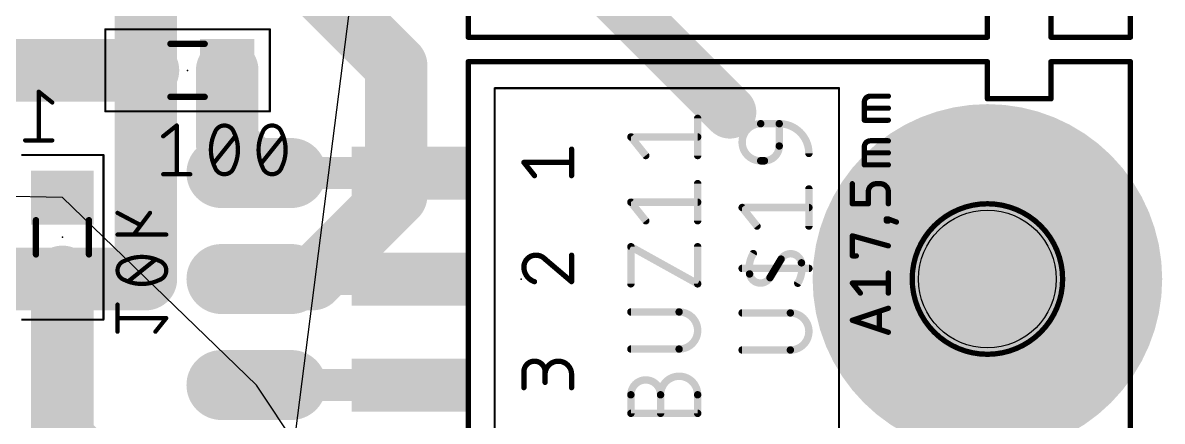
# Model space of a CAD drawing. Extents: x -93 to 210, y -228 to 208.
# Drawn here: x 55.05 to 82.37, y -134.41 to -124.86 of the extents above; entities that cross this region are included whole.
import ezdxf

# ---------------------------------------------------------------- set-up
doc = ezdxf.new("R2010")
doc.units = 0
for name, color, linetype in [('1', 12, 'CONTINUOUS'), ('16', 132, 'CONTINUOUS'), ('17', 110, 'CONTINUOUS'), ('19', 53, 'CONTINUOUS'), ('20', 31, 'CONTINUOUS'), ('21', 253, 'CONTINUOUS'), ('23', 53, 'CONTINUOUS'), ('24', 53, 'CONTINUOUS'), ('25', 253, 'CONTINUOUS'), ('27', 253, 'CONTINUOUS'), ('28', 253, 'CONTINUOUS'), ('39', 12, 'CONTINUOUS'), ('40', 132, 'CONTINUOUS'), ('42', 132, 'CONTINUOUS'), ('43', 110, 'CONTINUOUS'), ('51', 253, 'CONTINUOUS'), ('52', 253, 'CONTINUOUS')]:
    doc.layers.add(name, color=color, linetype=linetype)

# ---------------------------------------------------------------- blocks, each defined once
blk = doc.blocks.new('RECT')
blk.add_solid([(-0.5, -0.5), (0.5, -0.5), (-0.5, 0.5), (0.5, 0.5)])
blk = doc.blocks.new('LONGP100')
at = {"const_width": 1}
blk.add_lwpolyline([(-0.5, 0), (0.5, 0)], dxfattribs=at)
at = {"const_width": 0.5}
for points in [[(-0.5, 0.25, 1), (-0.5, -0.25)], [(0.5, -0.25, 1), (0.5, 0.25)]]:
    blk.add_lwpolyline(points, format="xyb", dxfattribs=at)

msp = doc.modelspace()

# ---------------------------------------------------------------- linework, layer by layer
at = {"layer": '1'}
for points, const_width in [([(72, -127), (65, -120)], 1.27), ([(60.65, -122.54), (64, -125.89)], 1.5), ([(58.05, -126), (50.08, -126)], 1.5), ([(59.95, -127.76), (59.95, -126)], 1.5), ([(64, -125.89), (64, -129)], 1.5), ([(60.65, -128.46), (59.95, -127.76)], 1.5), ([(64, -129), (62, -131)], 1.5), ([(62, -131), (60.65, -131)], 1.5)]:
    msp.add_lwpolyline(points, dxfattribs=dict(at, const_width=const_width))
for points, const_width in [([(58.05, -126.375, 1), (58.05, -125.625)], 0.75), ([(60.325, -126, 1), (59.575, -126)], 0.75), ([(64.375, -125.89, 1), (63.625, -125.89)], 0.75), ([(63.7348, -126.1552, 1), (64.2652, -125.6248)], 0.75), ([(71.7755, -127.2245, 1), (72.2245, -126.7755)], 0.635), ([(60.2152, -127.4948, 1), (59.6848, -128.0252)], 0.75), ([(59.575, -127.76, 1), (60.325, -127.76)], 0.75), ([(60.3848, -128.7252, 1), (60.9152, -128.1948)], 0.75), ([(64.2652, -129.2652, 1), (63.7348, -128.7348)], 0.75), ([(63.625, -129, 1), (64.375, -129)], 0.75), ([(60.65, -130.625, 1), (60.65, -131.375)], 0.75), ([(62, -131.375, 1), (62, -130.625)], 0.75), ([(61.7348, -130.7348, 1), (62.2652, -131.2652)], 0.75)]:
    msp.add_lwpolyline(points, format="xyb", dxfattribs=dict(at, const_width=const_width))
at = {"layer": '16', "const_width": 1.5}
for points in [[(58, -121.92), (58, -131)], [(54, -131), (55.95, -131)], [(55.95, -131), (56, -130.95)], [(56, -130.95), (56, -134.81)], [(56.05, -131), (56, -130.95)], [(58, -131), (56.05, -131)], [(56, -134.81), (60.65, -139.46)]]:
    msp.add_lwpolyline(points, dxfattribs=at)
at = {"layer": '16', "const_width": 0.75}
for points in [[(56.375, -130.95, 1), (55.625, -130.95)], [(56.2652, -130.6848, 1), (55.7348, -131.2152)], [(56.05, -130.625, 1), (56.05, -131.375)], [(56.2652, -131.2152, 1), (55.7348, -130.6848)], [(55.95, -131.375, 1), (55.95, -130.625)], [(58, -131.375, 1), (58, -130.625)], [(55.6848, -130.7348, 1), (56.2152, -131.2652)], [(55.7848, -131.2652, 1), (56.3152, -130.7348)], [(57.625, -131, 1), (58.375, -131)], [(56.2652, -134.5448, 1), (55.7348, -135.0752)]]:
    msp.add_lwpolyline(points, format="xyb", dxfattribs=at)
at = {"layer": '19'}
for p, q in [((74.9, -30.25), (60.65, -142)), ((56, -129.05), (53.95, -129)), ((60.65, -133.54), (56, -129.05)), ((62.95, -137), (60.65, -133.54))]:
    msp.add_line(p, q, dxfattribs=at)
at = {"layer": '20'}
msp.add_circle((78.176, -131), 1.651, dxfattribs=at)
at = {"layer": '21'}
for points, const_width in [([(65.73, -114.793), (65.73, -125.207)], 0.127), ([(81.605, -125.207), (81.605, -114.793)], 0.127), ([(78.176, -125.207), (78.176, -124.318)], 0.127), ([(79.7, -124.318), (79.7, -125.207)], 0.127), ([(65.73, -125.207), (78.176, -125.207)], 0.127), ([(79.7, -125.207), (81.605, -125.207)], 0.127), ([(65.73, -125.793), (65.73, -136.207)], 0.127), ([(65.73, -125.793), (78.176, -125.793)], 0.127), ([(78.176, -125.793), (78.176, -126.682)], 0.127), ([(79.7, -126.682), (79.7, -125.793)], 0.127), ([(79.7, -125.793), (81.605, -125.793)], 0.127), ([(81.605, -136.207), (81.605, -125.793)], 0.127), ([(66.365, -126.428), (66.365, -135.572)], 0.0508), ([(66.365, -126.428), (74.62, -126.428)], 0.0508), ([(74.62, -135.572), (74.62, -126.428)], 0.0508), ([(75.2254, -127.1942), (75.2254, -126.7624)], 0.127), ([(75.3693, -126.6185), (75.8011, -126.6185)], 0.127), ([(78.176, -126.682), (79.7, -126.682)], 0.127), ([(75.8011, -126.9064), (75.2254, -126.9064)], 0.127), ([(75.8011, -127.1942), (75.2254, -127.1942)], 0.127), ([(75.2254, -128.2641), (75.2254, -127.8323)], 0.127), ([(75.3693, -127.6883), (75.8011, -127.6883)], 0.127), ([(75.8011, -127.9762), (75.2254, -127.9762)], 0.127), ([(75.8011, -128.2641), (75.2254, -128.2641)], 0.127), ([(74.9375, -129.1968), (74.9375, -128.717)], 0.127), ([(75.6092, -128.717), (75.5132, -128.717)], 0.127), ([(75.3213, -128.9089), (75.3213, -129.1968)], 0.127), ([(75.8011, -129.1968), (75.8011, -128.9089)], 0.127), ([(75.3213, -129.1968), (74.9375, -129.1968)], 0.127), ([(75.7531, -129.6093), (75.7531, -129.5614)], 0.127), ([(75.7531, -129.5614), (75.8011, -129.5614)], 0.127), ([(75.8011, -129.6093), (75.7531, -129.6093)], 0.127), ([(75.8011, -129.5614), (75.8011, -129.6093)], 0.127), ([(75.8011, -129.5614), (75.993, -129.6333)], 0.127), ([(74.9375, -130.4449), (74.9375, -129.9652)], 0.127), ([(74.9375, -129.9652), (75.8011, -130.205)], 0.127), ([(75.0335, -130.4449), (74.9375, -130.4449)], 0.127), ([(75.8011, -131.3365), (75.8011, -130.8567)], 0.127), ([(75.1294, -131.3365), (74.9375, -131.0966)], 0.127), ([(74.9375, -131.0966), (75.8011, -131.0966)], 0.127), ([(74.9375, -131.9881), (75.8011, -131.7003)], 0.127), ([(75.8011, -132.276), (74.9375, -131.9881)], 0.127), ([(75.5852, -131.7722), (75.5852, -132.204)], 0.127)]:
    msp.add_lwpolyline(points, dxfattribs=dict(at, const_width=const_width))
for points, const_width in [([(65.73, -125.1753, 1), (65.73, -125.2388)], 0.0635), ([(65.6983, -125.207, 1), (65.7618, -125.207)], 0.0635), ([(78.1442, -125.207, 1), (78.2078, -125.207)], 0.0635), ([(78.176, -125.2388, 1), (78.176, -125.1753)], 0.0635), ([(79.7, -125.1753, 1), (79.7, -125.2388)], 0.0635), ([(79.6683, -125.207, 1), (79.7318, -125.207)], 0.0635), ([(81.5733, -125.207, 1), (81.6368, -125.207)], 0.0635), ([(81.605, -125.2388, 1), (81.605, -125.1753)], 0.0635), ([(65.73, -125.7613, 1), (65.73, -125.8248)], 0.0635), ([(65.7618, -125.793, 1), (65.6983, -125.793)], 0.0635), ([(78.2078, -125.793, 1), (78.1442, -125.793)], 0.0635), ([(78.176, -125.8248, 1), (78.176, -125.7613)], 0.0635), ([(79.7318, -125.793, 1), (79.6683, -125.793)], 0.0635), ([(79.7, -125.7613, 1), (79.7, -125.8248)], 0.0635), ([(81.6368, -125.793, 1), (81.5733, -125.793)], 0.0635), ([(81.605, -125.8248, 1), (81.605, -125.7613)], 0.0635), ([(66.3777, -126.428, 1), (66.3523, -126.428)], 0.0254), ([(66.365, -126.4153, 1), (66.365, -126.4407)], 0.0254), ([(74.6327, -126.428, 1), (74.6073, -126.428)], 0.0254), ([(74.62, -126.4407, 1), (74.62, -126.4153)], 0.0254), ([(75.3693, -126.6185, 0.4142), (75.2254, -126.7624)], 0.127), ([(75.2571, -126.7624, 1), (75.1936, -126.7624)], 0.0635), ([(75.1936, -126.7624, 1), (75.2571, -126.7624)], 0.0635), ([(75.3693, -126.5868, 1), (75.3693, -126.6503)], 0.0635), ([(75.3693, -126.6503, 1), (75.3693, -126.5868)], 0.0635), ([(75.8011, -126.6503, 1), (75.8011, -126.5868)], 0.0635), ([(78.176, -126.6502, 1), (78.176, -126.7138)], 0.0635), ([(78.1442, -126.682, 1), (78.2078, -126.682)], 0.0635), ([(79.6683, -126.682, 1), (79.7318, -126.682)], 0.0635), ([(79.7, -126.7138, 1), (79.7, -126.6502)], 0.0635), ([(75.2254, -126.8746, 1), (75.2254, -126.9381)], 0.0635), ([(75.8011, -126.9381, 1), (75.8011, -126.8746)], 0.0635), ([(75.2254, -127.1625, 1), (75.2254, -127.226)], 0.0635), ([(75.1936, -127.1942, 1), (75.2571, -127.1942)], 0.0635), ([(75.8011, -127.226, 1), (75.8011, -127.1625)], 0.0635), ([(75.3693, -127.6883, 0.4142), (75.2254, -127.8323)], 0.127), ([(75.2571, -127.8323, 1), (75.1936, -127.8323)], 0.0635), ([(75.1936, -127.8323, 1), (75.2571, -127.8323)], 0.0635), ([(75.3693, -127.6566, 1), (75.3693, -127.7201)], 0.0635), ([(75.3693, -127.7201, 1), (75.3693, -127.6566)], 0.0635), ([(75.8011, -127.7201, 1), (75.8011, -127.6566)], 0.0635), ([(75.2254, -127.9445, 1), (75.2254, -128.008)], 0.0635), ([(75.8011, -128.008, 1), (75.8011, -127.9445)], 0.0635), ([(75.2254, -128.2323, 1), (75.2254, -128.2958)], 0.0635), ([(75.1936, -128.2641, 1), (75.2571, -128.2641)], 0.0635), ([(75.8011, -128.2958, 1), (75.8011, -128.2323)], 0.0635), ([(74.9693, -128.717, 1), (74.9057, -128.717)], 0.0635), ([(75.5132, -128.717, 0.4142), (75.3213, -128.9089)], 0.127), ([(75.5132, -128.6853, 1), (75.5132, -128.7488)], 0.0635), ([(75.5132, -128.7488, 1), (75.5132, -128.6853)], 0.0635), ([(75.8011, -128.9089, 0.4142), (75.6092, -128.717)], 0.127), ([(75.6092, -128.6853, 1), (75.6092, -128.7488)], 0.0635), ([(75.6092, -128.7488, 1), (75.6092, -128.6853)], 0.0635), ([(75.3531, -128.9089, 1), (75.2896, -128.9089)], 0.0635), ([(75.2896, -128.9089, 1), (75.3531, -128.9089)], 0.0635), ([(75.8329, -128.9089, 1), (75.7694, -128.9089)], 0.0635), ([(75.7694, -128.9089, 1), (75.8329, -128.9089)], 0.0635), ([(74.9057, -129.1968, 1), (74.9693, -129.1968)], 0.0635), ([(74.9375, -129.165, 1), (74.9375, -129.2285)], 0.0635), ([(75.2896, -129.1968, 1), (75.3531, -129.1968)], 0.0635), ([(75.3213, -129.2285, 1), (75.3213, -129.165)], 0.0635), ([(75.7694, -129.1968, 1), (75.8329, -129.1968)], 0.0635), ([(78.176, -132.8034, 1), (78.176, -129.1966, 1), (78.176, -132.8034)], 0.127), ([(75.7531, -129.5296, 1), (75.7531, -129.5931)], 0.0635), ([(75.7531, -129.5776, 1), (75.7531, -129.6411)], 0.0635), ([(75.7849, -129.5614, 1), (75.7214, -129.5614)], 0.0635), ([(75.7214, -129.6093, 1), (75.7849, -129.6093)], 0.0635), ([(75.8122, -129.5316, 1), (75.79, -129.5911)], 0.0635), ([(75.8329, -129.5614, 1), (75.7694, -129.5614)], 0.0635), ([(75.7694, -129.6093, 1), (75.8329, -129.6093)], 0.0635), ([(75.8011, -129.5931, 1), (75.8011, -129.5296)], 0.0635), ([(75.8011, -129.6411, 1), (75.8011, -129.5776)], 0.0635), ([(75.9819, -129.6631, 1), (76.0042, -129.6036)], 0.0635), ([(74.9693, -129.9652, 1), (74.9057, -129.9652)], 0.0635), ([(74.946, -129.9346, 1), (74.929, -129.9958)], 0.0635), ([(75.7926, -130.2356, 1), (75.8096, -130.1745)], 0.0635), ([(74.9057, -130.4449, 1), (74.9693, -130.4449)], 0.0635), ([(74.9375, -130.4132, 1), (74.9375, -130.4767)], 0.0635), ([(75.0335, -130.4767, 1), (75.0335, -130.4132)], 0.0635), ([(75.8329, -130.8567, 1), (75.7694, -130.8567)], 0.0635), ([(74.9623, -131.0768, 1), (74.9127, -131.1164)], 0.0635), ([(74.9375, -131.0648, 1), (74.9375, -131.1283)], 0.0635), ([(75.8011, -131.1283, 1), (75.8011, -131.0648)], 0.0635), ([(75.1046, -131.3563, 1), (75.1542, -131.3166)], 0.0635), ([(75.7694, -131.3365, 1), (75.8329, -131.3365)], 0.0635), ([(75.8111, -131.7304, 1), (75.7911, -131.6701)], 0.0635), ([(74.9475, -131.958, 1), (74.9275, -132.0182)], 0.0635), ([(74.9275, -131.958, 1), (74.9475, -132.0182)], 0.0635), ([(75.617, -131.7722, 1), (75.5534, -131.7722)], 0.0635), ([(75.5534, -132.204, 1), (75.617, -132.204)], 0.0635), ([(75.7911, -132.3061, 1), (75.8111, -132.2459)], 0.0635)]:
    msp.add_lwpolyline(points, format="xyb", dxfattribs=dict(at, const_width=const_width))
at = {"layer": '23'}
for p in [(59, -126), (67, -131)]:
    msp.add_point(p, dxfattribs=at)
at = {"layer": '24'}
msp.add_point((56, -130), dxfattribs=at)
at = {"layer": '25'}
for points, const_width in [([(72.7404, -127.2789, 1), (72.7404, -128.1679)], 0.1778), ([(72.7404, -127.2345, 1), (72.7404, -127.3234)], 0.0889), ([(72.7404, -127.3234, 1), (72.7404, -127.2345)], 0.0889), ([(73.8961, -127.9901, 0.4142), (73.1849, -127.2789)], 0.1778), ([(73.1849, -127.2345, 1), (73.1849, -127.3234)], 0.0889), ([(73.2293, -127.2789, 1), (73.1405, -127.2789)], 0.0889), ([(73.1849, -127.3234, 1), (73.1849, -127.2345)], 0.0889), ([(72.8293, -128.1679, 0.4142), (73.1849, -127.8123)], 0.1778), ([(73.2293, -127.8123, 1), (73.1405, -127.8123)], 0.0889), ([(73.1405, -127.8123, 1), (73.2293, -127.8123)], 0.0889), ([(72.7404, -128.1234, 1), (72.7404, -128.2124)], 0.0889), ([(72.7404, -128.2124, 1), (72.7404, -128.1234)], 0.0889), ([(72.8293, -128.1234, 1), (72.8293, -128.2124)], 0.0889), ([(72.8293, -128.2124, 1), (72.8293, -128.1234)], 0.0889), ([(73.8517, -127.9901, 1), (73.9406, -127.9901)], 0.0889), ([(73.9406, -128.842, 1), (73.8517, -128.842)], 0.0889), ([(72.2959, -129.2421, 1), (72.2959, -129.331)], 0.0889), ([(72.3306, -129.2588, 1), (72.2612, -129.3143)], 0.0889), ([(73.8961, -129.331, 1), (73.8961, -129.2421)], 0.0889), ([(72.6168, -129.7588, 1), (72.6862, -129.7033)], 0.0889), ([(73.8517, -129.731, 1), (73.9406, -129.731)], 0.0889), ([(72.5626, -130.3898, 0.1823), (72.4737, -130.8788)], 0.1778), ([(72.6007, -130.4127, 1), (72.5245, -130.367)], 0.0889), ([(73.7183, -130.6121, 0.6917), (73.2293, -130.5232)], 0.1778), ([(73.1912, -130.5003, 1), (73.2675, -130.5461)], 0.0889), ([(73.2675, -130.5461, 1), (73.1912, -130.5003)], 0.0889), ([(73.6294, -131.101, 0.1823), (73.7183, -130.6121)], 0.1778), ([(73.762, -130.6041, 1), (73.6746, -130.6201)], 0.0889), ([(73.6746, -130.6201, 1), (73.762, -130.6041)], 0.0889), ([(72.2959, -130.701, 1), (72.2959, -130.7899)], 0.0889), ([(72.4737, -130.8788, 0.6917), (72.9626, -130.9677)], 0.1778), ([(72.5174, -130.8708, 1), (72.43, -130.8868)], 0.0889), ([(72.43, -130.8868, 1), (72.5174, -130.8708)], 0.0889), ([(73.0579, -130.7226, 1), (73.1341, -130.7683)], 0.0889), ([(73.1341, -130.7683, 1), (73.0579, -130.7226)], 0.0889), ([(73.8961, -130.7899, 1), (73.8961, -130.701)], 0.0889), ([(72.9245, -130.9448, 1), (73.0008, -130.9906)], 0.0889), ([(73.0008, -130.9906, 1), (72.9245, -130.9448)], 0.0889), ([(73.5913, -131.0782, 1), (73.6675, -131.1239)], 0.0889), ([(72.2959, -131.7675, 1), (72.2959, -131.8564)], 0.0889), ([(73.4516, -132.701, 1), (73.4516, -131.812)], 0.1778), ([(73.4516, -131.7675, 1), (73.4516, -131.8564)], 0.0889), ([(73.4516, -131.8564, 1), (73.4516, -131.7675)], 0.0889), ([(72.2959, -132.6565, 1), (72.2959, -132.7454)], 0.0889), ([(73.4516, -132.6565, 1), (73.4516, -132.7454)], 0.0889), ([(73.4516, -132.7454, 1), (73.4516, -132.6565)], 0.0889)]:
    msp.add_lwpolyline(points, format="xyb", dxfattribs=dict(at, const_width=const_width))
at = {"layer": '25', "const_width": 0.1778}
for points in [[(72.7404, -127.2789), (73.1849, -127.2789)], [(73.1849, -127.2789), (73.1849, -127.8123)], [(72.8293, -128.1679), (72.7404, -128.1679)], [(73.8961, -129.731), (73.8961, -128.842)], [(72.6515, -129.731), (72.2959, -129.2865)], [(72.2959, -129.2865), (73.8961, -129.2865)], [(73.096, -130.7454), (73.2293, -130.5232)], [(73.8961, -130.7454), (72.2959, -130.7454)], [(73.096, -130.7454), (72.9626, -130.9677)], [(73.4516, -131.812), (72.2959, -131.812)], [(72.2959, -132.701), (73.4516, -132.701)]]:
    msp.add_lwpolyline(points, dxfattribs=at)
at = {"layer": '27'}
for points, const_width in [([(58.4158, -127.5804), (58.7404, -127.3208)], 0.1016), ([(58.7404, -127.3208), (58.7404, -128.4892)], 0.1016), ([(71.2291, -128.0409), (71.2291, -127.1519)], 0.1778), ([(59.6237, -128.2296), (60.143, -127.5804)], 0.1016), ([(60.7667, -128.2296), (61.286, -127.5804)], 0.1016), ([(69.9845, -128.0409), (69.6289, -127.5964)], 0.1778), ([(69.6289, -127.5964), (71.2291, -127.5964)], 0.1778), ([(58.4158, -128.4892), (59.0649, -128.4892)], 0.1016), ([(71.2291, -129.604), (71.2291, -128.715)], 0.1778), ([(69.9845, -129.604), (69.6289, -129.1595)], 0.1778), ([(69.6289, -129.1595), (71.2291, -129.1595)], 0.1778), ([(69.6289, -131.115), (69.6289, -130.226)], 0.1778), ([(69.6289, -130.226), (71.2291, -131.115)], 0.1778), ([(71.2291, -131.115), (71.2291, -130.226)], 0.1778), ([(70.7846, -131.7892), (69.6289, -131.7892)], 0.1778), ([(69.6289, -132.6782), (70.7846, -132.6782)], 0.1778), ([(69.6289, -134.2181), (69.6289, -133.7736)], 0.1778), ([(70.3401, -134.2181), (70.3401, -133.7736)], 0.1778), ([(71.2291, -133.7736), (71.2291, -134.2181)], 0.1778), ([(71.2291, -134.2181), (69.6289, -134.2181)], 0.1778)]:
    msp.add_lwpolyline(points, dxfattribs=dict(at, const_width=const_width))
for points, const_width in [([(58.7658, -127.3208, 1), (58.715, -127.3208)], 0.0508), ([(58.7562, -127.3406, 1), (58.7245, -127.301)], 0.0508), ([(59.8834, -127.3208, 0.3205), (59.6562, -127.4831)], 0.1016), ([(59.8833, -127.2954, 1), (59.8834, -127.3462)], 0.0508), ([(60.1105, -127.4831, 0.3205), (59.8834, -127.3208)], 0.1016), ([(59.8833, -127.3462, 1), (59.8834, -127.2954)], 0.0508), ([(61.0263, -127.3208, 0.3205), (60.7992, -127.4831)], 0.1016), ([(61.2535, -127.4831, 0.3205), (61.0263, -127.3208)], 0.1016), ([(61.0263, -127.2954, 1), (61.0263, -127.3462)], 0.0508), ([(61.0263, -127.3462, 1), (61.0263, -127.2954)], 0.0508), ([(71.2736, -127.1519, 1), (71.1847, -127.1519)], 0.0889), ([(58.3999, -127.5606, 1), (58.4317, -127.6003)], 0.0508), ([(59.6562, -127.4831, 0.1139), (59.5588, -127.905)], 0.1016), ([(59.6321, -127.4748, 1), (59.6802, -127.4913)], 0.0508), ([(59.679, -127.4942, 1), (59.6333, -127.4719)], 0.0508), ([(60.1334, -127.4719, 1), (60.0877, -127.4942)], 0.0508), ([(60.2079, -127.905, 0.1139), (60.1105, -127.4831)], 0.1016), ([(60.0865, -127.4913, 1), (60.1346, -127.4748)], 0.0508), ([(60.1628, -127.5963, 1), (60.1232, -127.5646)], 0.0508), ([(60.7992, -127.4831, 0.1139), (60.7018, -127.905)], 0.1016), ([(60.7751, -127.4748, 1), (60.8232, -127.4913)], 0.0508), ([(60.822, -127.4942, 1), (60.7763, -127.4719)], 0.0508), ([(61.2764, -127.4719, 1), (61.2307, -127.4942)], 0.0508), ([(61.3509, -127.905, 0.1139), (61.2535, -127.4831)], 0.1016), ([(61.2295, -127.4913, 1), (61.2776, -127.4748)], 0.0508), ([(61.3058, -127.5963, 1), (61.2662, -127.5646)], 0.0508), ([(69.6636, -127.5686, 1), (69.5942, -127.6242)], 0.0889), ([(69.6289, -127.552, 1), (69.6289, -127.6409)], 0.0889), ([(71.2291, -127.6409, 1), (71.2291, -127.552)], 0.0889), ([(59.5588, -127.905, 0.1139), (59.6562, -128.3269)], 0.1016), ([(59.5842, -127.905, 1), (59.5334, -127.905)], 0.0508), ([(59.5334, -127.905, 1), (59.5842, -127.905)], 0.0508), ([(60.1105, -128.3269, 0.1139), (60.2079, -127.905)], 0.1016), ([(60.2333, -127.905, 1), (60.1825, -127.905)], 0.0508), ([(60.1825, -127.905, 1), (60.2333, -127.905)], 0.0508), ([(60.7018, -127.905, 0.1139), (60.7992, -128.3269)], 0.1016), ([(60.7272, -127.905, 1), (60.6764, -127.905)], 0.0508), ([(60.6764, -127.905, 1), (60.7272, -127.905)], 0.0508), ([(61.2535, -128.3269, 0.1139), (61.3509, -127.905)], 0.1016), ([(61.3763, -127.905, 1), (61.3255, -127.905)], 0.0508), ([(61.3255, -127.905, 1), (61.3763, -127.905)], 0.0508), ([(69.9498, -128.0687, 1), (70.0192, -128.0131)], 0.0889), ([(71.1847, -128.0409, 1), (71.2736, -128.0409)], 0.0889), ([(59.6039, -128.2137, 1), (59.6435, -128.2454)], 0.0508), ([(59.6802, -128.3187, 1), (59.6321, -128.3352)], 0.0508), ([(59.6562, -128.3269, 0.3205), (59.8834, -128.4892)], 0.1016), ([(59.6333, -128.3381, 1), (59.679, -128.3158)], 0.0508), ([(59.8834, -128.4892, 0.3205), (60.1105, -128.3269)], 0.1016), ([(60.0877, -128.3158, 1), (60.1334, -128.3381)], 0.0508), ([(60.1346, -128.3352, 1), (60.0865, -128.3187)], 0.0508), ([(60.7469, -128.2137, 1), (60.7865, -128.2454)], 0.0508), ([(60.8232, -128.3187, 1), (60.7751, -128.3352)], 0.0508), ([(60.7992, -128.3269, 0.3205), (61.0263, -128.4892)], 0.1016), ([(60.7763, -128.3381, 1), (60.822, -128.3158)], 0.0508), ([(61.0263, -128.4892, 0.3205), (61.2535, -128.3269)], 0.1016), ([(61.2307, -128.3158, 1), (61.2764, -128.3381)], 0.0508), ([(61.2776, -128.3352, 1), (61.2295, -128.3187)], 0.0508), ([(58.4158, -128.4638, 1), (58.4158, -128.5146)], 0.0508), ([(58.715, -128.4892, 1), (58.7658, -128.4892)], 0.0508), ([(59.0649, -128.5146, 1), (59.0649, -128.4638)], 0.0508), ([(59.8833, -128.4638, 1), (59.8834, -128.5146)], 0.0508), ([(59.8833, -128.5146, 1), (59.8834, -128.4638)], 0.0508), ([(61.0263, -128.4638, 1), (61.0263, -128.5146)], 0.0508), ([(61.0263, -128.5146, 1), (61.0263, -128.4638)], 0.0508), ([(71.2736, -128.715, 1), (71.1847, -128.715)], 0.0889), ([(69.6636, -129.1318, 1), (69.5942, -129.1873)], 0.0889), ([(69.6289, -129.1151, 1), (69.6289, -129.204)], 0.0889), ([(71.2291, -129.204, 1), (71.2291, -129.1151)], 0.0889), ([(69.9498, -129.6318, 1), (70.0192, -129.5763)], 0.0889), ([(71.1847, -129.604, 1), (71.2736, -129.604)], 0.0889), ([(69.6505, -130.1872, 1), (69.6073, -130.2649)], 0.0889), ([(69.6733, -130.226, 1), (69.5845, -130.226)], 0.0889), ([(71.2736, -130.226, 1), (71.1847, -130.226)], 0.0889), ([(69.5845, -131.115, 1), (69.6733, -131.115)], 0.0889), ([(71.1847, -131.115, 1), (71.2736, -131.115)], 0.0889), ([(71.2075, -131.1539, 1), (71.2507, -131.0762)], 0.0889), ([(69.6289, -131.7447, 1), (69.6289, -131.8336)], 0.0889), ([(70.7846, -132.6782, 1), (70.7846, -131.7892)], 0.1778), ([(70.7846, -131.7447, 1), (70.7846, -131.8336)], 0.0889), ([(70.7846, -131.8336, 1), (70.7846, -131.7447)], 0.0889), ([(69.6289, -132.6337, 1), (69.6289, -132.7226)], 0.0889), ([(70.7846, -132.6337, 1), (70.7846, -132.7226)], 0.0889), ([(70.7846, -132.7226, 1), (70.7846, -132.6337)], 0.0889), ([(71.2291, -133.7736, 1), (70.3401, -133.7736)], 0.1778), ([(70.3401, -133.7736, 1), (69.6289, -133.7736)], 0.1778), ([(69.6733, -133.7736, 1), (69.5845, -133.7736)], 0.0889), ([(69.5845, -133.7736, 1), (69.6733, -133.7736)], 0.0889), ([(70.3846, -133.7736, 1), (70.2957, -133.7736)], 0.0889), ([(70.2957, -133.7736, 1), (70.3846, -133.7736)], 0.0889), ([(70.2957, -133.7736, 1), (70.3846, -133.7736)], 0.0889), ([(71.2736, -133.7736, 1), (71.1847, -133.7736)], 0.0889), ([(71.1847, -133.7736, 1), (71.2736, -133.7736)], 0.0889), ([(69.6289, -134.1736, 1), (69.6289, -134.2625)], 0.0889), ([(71.2291, -134.2625, 1), (71.2291, -134.1736)], 0.0889), ([(69.5845, -134.2181, 1), (69.6733, -134.2181)], 0.0889), ([(70.2957, -134.2181, 1), (70.3846, -134.2181)], 0.0889), ([(71.1847, -134.2181, 1), (71.2736, -134.2181)], 0.0889)]:
    msp.add_lwpolyline(points, format="xyb", dxfattribs=dict(at, const_width=const_width))
at = {"layer": '28', "const_width": 0.1016}
for points in [[(55.7559, -126.7704), (55.4313, -126.5108)], [(55.4313, -126.5108), (55.4313, -127.6792)], [(55.7559, -127.6792), (55.1068, -127.6792)], [(57.3208, -129.4158), (57.8725, -129.7079)], [(58.0997, -129.4158), (57.7103, -129.9351)], [(57.3208, -129.9351), (58.4892, -129.9351)], [(57.5804, -131.0535), (58.2296, -130.5342)], [(57.3208, -132.2614), (57.3208, -131.6123)], [(58.4892, -131.9369), (57.3208, -131.9369)], [(58.2296, -132.2614), (58.4892, -131.9369)]]:
    msp.add_lwpolyline(points, dxfattribs=at)
at = {"layer": '28'}
for points, const_width in [([(55.4567, -126.5108, 1), (55.4059, -126.5108)], 0.0508), ([(55.4472, -126.491, 1), (55.4155, -126.5306)], 0.0508), ([(55.74, -126.7903, 1), (55.7718, -126.7506)], 0.0508), ([(55.1068, -127.6538, 1), (55.1068, -127.7046)], 0.0508), ([(55.4059, -127.6792, 1), (55.4567, -127.6792)], 0.0508), ([(55.7559, -127.7046, 1), (55.7559, -127.6538)], 0.0508), ([(57.3327, -129.3934, 1), (57.3089, -129.4382)], 0.0508), ([(58.1201, -129.431, 1), (58.0794, -129.4006)], 0.0508), ([(57.8607, -129.7303, 1), (57.8844, -129.6855)], 0.0508), ([(57.3208, -129.9097, 1), (57.3208, -129.9605)], 0.0508), ([(57.6899, -129.9198, 1), (57.7306, -129.9503)], 0.0508), ([(58.4892, -129.9605, 1), (58.4892, -129.9097)], 0.0508), ([(57.4831, -130.5667, 0.3205), (57.3208, -130.7939)], 0.1016), ([(57.905, -130.4693, 0.1139), (57.4831, -130.5667)], 0.1016), ([(57.4719, -130.5439, 1), (57.4942, -130.5895)], 0.0508), ([(57.4913, -130.5907, 1), (57.4748, -130.5427)], 0.0508), ([(58.3269, -130.5667, 0.1139), (57.905, -130.4693)], 0.1016), ([(57.905, -130.4439, 1), (57.905, -130.4947)], 0.0508), ([(57.905, -130.4947, 1), (57.905, -130.4439)], 0.0508), ([(58.2454, -130.5541, 1), (58.2137, -130.5144)], 0.0508), ([(58.4892, -130.7939, 0.3205), (58.3269, -130.5667)], 0.1016), ([(58.3352, -130.5427, 1), (58.3187, -130.5907)], 0.0508), ([(58.3158, -130.5895, 1), (58.3381, -130.5439)], 0.0508), ([(57.3208, -130.7939, 0.3205), (57.4831, -131.0211)], 0.1016), ([(57.3462, -130.7939, 1), (57.2954, -130.7939)], 0.0508), ([(57.2954, -130.7939, 1), (57.3462, -130.7939)], 0.0508), ([(58.3269, -131.0211, 0.3205), (58.4892, -130.7939)], 0.1016), ([(58.5146, -130.7939, 1), (58.4638, -130.7939)], 0.0508), ([(58.4638, -130.7939, 1), (58.5146, -130.7939)], 0.0508), ([(57.4942, -130.9982, 1), (57.4719, -131.0439)], 0.0508), ([(57.4831, -131.0211, 0.1139), (57.905, -131.1184)], 0.1016), ([(57.4748, -131.0451, 1), (57.4913, -130.9971)], 0.0508), ([(57.5646, -131.0337, 1), (57.5963, -131.0734)], 0.0508), ([(57.905, -131.1184, 0.1139), (58.3269, -131.0211)], 0.1016), ([(57.905, -131.093, 1), (57.905, -131.1438)], 0.0508), ([(57.905, -131.1438, 1), (57.905, -131.093)], 0.0508), ([(58.3187, -130.9971, 1), (58.3352, -131.0451)], 0.0508), ([(58.3381, -131.0439, 1), (58.3158, -130.9982)], 0.0508), ([(57.3462, -131.6123, 1), (57.2954, -131.6123)], 0.0508), ([(57.3208, -131.9115, 1), (57.3208, -131.9623)], 0.0508), ([(58.509, -131.9528, 1), (58.4694, -131.921)], 0.0508), ([(58.4892, -131.9623, 1), (58.4892, -131.9115)], 0.0508), ([(57.2954, -132.2614, 1), (57.3462, -132.2614)], 0.0508), ([(58.2097, -132.2456, 1), (58.2494, -132.2773)], 0.0508)]:
    msp.add_lwpolyline(points, format="xyb", dxfattribs=dict(at, const_width=const_width))
at = {"layer": '39', "const_width": 0.0508}
for points in [[(57.027, -125.017), (60.973, -125.017)], [(57.027, -126.983), (57.027, -125.017)], [(60.973, -125.017), (60.973, -126.983)], [(60.973, -126.983), (57.027, -126.983)]]:
    msp.add_lwpolyline(points, dxfattribs=at)
at = {"layer": '39', "const_width": 0.0254}
for points in [[(57.027, -125.0043, 1), (57.027, -125.0297)], [(57.0397, -125.017, 1), (57.0143, -125.017)], [(60.9857, -125.017, 1), (60.9603, -125.017)], [(60.973, -125.0297, 1), (60.973, -125.0043)], [(57.027, -126.9703, 1), (57.027, -126.9957)], [(57.0143, -126.983, 1), (57.0397, -126.983)], [(60.9603, -126.983, 1), (60.9857, -126.983)], [(60.973, -126.9957, 1), (60.973, -126.9703)]]:
    msp.add_lwpolyline(points, format="xyb", dxfattribs=at)
at = {"layer": '40', "const_width": 0.0508}
for points in [[(56.983, -128.027), (55.017, -128.027)], [(56.983, -131.973), (56.983, -128.027)], [(55.017, -131.973), (56.983, -131.973)]]:
    msp.add_lwpolyline(points, dxfattribs=at)
at = {"layer": '40', "const_width": 0.0254}
for points in [[(56.9957, -128.027, 1), (56.9703, -128.027)], [(56.983, -128.0397, 1), (56.983, -128.0143)], [(56.9703, -131.973, 1), (56.9957, -131.973)], [(56.983, -131.9857, 1), (56.983, -131.9603)]]:
    msp.add_lwpolyline(points, format="xyb", dxfattribs=at)
at = {"layer": '42', "const_width": 4.191}
msp.add_lwpolyline([(78.176, -133.0955, 1), (78.176, -128.9045, 1), (78.176, -133.0955)], format="xyb", dxfattribs=at)
at = {"layer": '43', "const_width": 4.191}
msp.add_lwpolyline([(78.176, -133.0955, 1), (78.176, -128.9045, 1), (78.176, -133.0955)], format="xyb", dxfattribs=at)
at = {"layer": '51'}
for points, const_width in [([(58.59, -125.365), (59.41, -125.365)], 0.1524), ([(58.59, -126.635), (59.41, -126.635)], 0.1524), ([(68.2065, -128.5235), (68.2065, -127.8885)], 0.127), ([(67.3175, -128.5235), (67.0635, -128.206)], 0.127), ([(67.0635, -128.206), (68.2065, -128.206)], 0.127), ([(67.5715, -130.5238), (68.2065, -131.0635)], 0.127), ([(68.2065, -131.0635), (68.2065, -130.4285)], 0.127), ([(67.0635, -133.6035), (67.0635, -133.2225)], 0.127), ([(67.5715, -133.2225), (67.5715, -133.4765)], 0.127), ([(68.2065, -133.6035), (68.2065, -133.286)], 0.127)]:
    msp.add_lwpolyline(points, dxfattribs=dict(at, const_width=const_width))
for points, const_width in [([(58.59, -125.3269, 1), (58.59, -125.4031)], 0.0762), ([(59.41, -125.4031, 1), (59.41, -125.3269)], 0.0762), ([(58.59, -126.5969, 1), (58.59, -126.6731)], 0.0762), ([(59.41, -126.6731, 1), (59.41, -126.5969)], 0.0762), ([(68.2383, -127.8885, 1), (68.1748, -127.8885)], 0.0635), ([(67.0883, -128.1862, 1), (67.0387, -128.2258)], 0.0635), ([(67.0635, -128.1743, 1), (67.0635, -128.2378)], 0.0635), ([(68.2065, -128.2378, 1), (68.2065, -128.1743)], 0.0635), ([(67.2927, -128.5433, 1), (67.3423, -128.5037)], 0.0635), ([(68.1748, -128.5235, 1), (68.2383, -128.5235)], 0.0635), ([(67.3492, -130.4285, 0.4142), (67.0635, -130.7142)], 0.127), ([(67.5715, -130.5238, 0.2053), (67.3492, -130.4285)], 0.127), ([(67.3492, -130.3968, 1), (67.3493, -130.4603)], 0.0635), ([(67.3492, -130.4603, 1), (67.3492, -130.3968)], 0.0635), ([(67.5921, -130.4996, 1), (67.5509, -130.5479)], 0.0635), ([(67.5485, -130.5456, 1), (67.5945, -130.5019)], 0.0635), ([(68.2383, -130.4285, 1), (68.1748, -130.4285)], 0.0635), ([(67.0635, -130.7142, 0.3252), (67.3175, -131.0635)], 0.127), ([(67.0953, -130.7143, 1), (67.0318, -130.7142)], 0.0635), ([(67.0318, -130.7142, 1), (67.0953, -130.7142)], 0.0635), ([(67.3077, -131.0937, 1), (67.3273, -131.0333)], 0.0635), ([(68.1748, -131.0635, 1), (68.2383, -131.0635)], 0.0635), ([(68.1859, -131.0877, 1), (68.2271, -131.0393)], 0.0635), ([(67.5715, -133.2225, 1), (67.0635, -133.2225)], 0.127), ([(68.2065, -133.286, 1), (67.5715, -133.286)], 0.127), ([(67.0953, -133.2225, 1), (67.0318, -133.2225)], 0.0635), ([(67.0318, -133.2225, 1), (67.0953, -133.2225)], 0.0635), ([(67.6033, -133.2225, 1), (67.5397, -133.2225)], 0.0635), ([(67.5397, -133.2225, 1), (67.6033, -133.2225)], 0.0635), ([(67.5397, -133.286, 1), (67.6033, -133.286)], 0.0635), ([(68.2383, -133.286, 1), (68.1748, -133.286)], 0.0635), ([(68.1748, -133.286, 1), (68.2383, -133.286)], 0.0635), ([(67.0318, -133.6035, 1), (67.0953, -133.6035)], 0.0635), ([(67.5397, -133.4765, 1), (67.6033, -133.4765)], 0.0635), ([(68.1748, -133.6035, 1), (68.2383, -133.6035)], 0.0635)]:
    msp.add_lwpolyline(points, format="xyb", dxfattribs=dict(at, const_width=const_width))
at = {"layer": '52', "const_width": 0.1524}
for points in [[(55.365, -129.59), (55.365, -130.41)], [(56.635, -129.59), (56.635, -130.41)]]:
    msp.add_lwpolyline(points, dxfattribs=at)
at = {"layer": '52', "const_width": 0.0762}
for points in [[(55.4031, -129.59, 1), (55.3269, -129.59)], [(56.6731, -129.59, 1), (56.5969, -129.59)], [(55.3269, -130.41, 1), (55.4031, -130.41)], [(56.5969, -130.41, 1), (56.6731, -130.41)]]:
    msp.add_lwpolyline(points, format="xyb", dxfattribs=at)

# ---------------------------------------------------------------- block references
at = {"layer": '1', "xscale": 1.3, "yscale": 1.5}
for p in [(58.05, -126), (59.95, -126)]:
    msp.add_blockref('RECT', p, dxfattribs=at)
at = {"layer": '16', "xscale": 1.3, "yscale": 1.5, "rotation": 270}
for p in [(56, -129.05), (56, -130.95)]:
    msp.add_blockref('RECT', p, dxfattribs=at)
at = {"layer": '17', "xscale": 1.6764, "yscale": 1.6764}
for p in [(60.65, -128.46), (60.65, -128.46), (60.65, -131), (60.65, -131), (60.65, -133.54), (60.65, -133.54)]:
    msp.add_blockref('LONGP100', p, dxfattribs=at)
at = {"layer": '21', "rotation": 270}
for p, xscale, yscale in [((64.333, -128.46), 1.27, 2.794), ((62.6185, -128.46), 0.762, 0.635), ((64.333, -131), 1.27, 2.794), ((62.6185, -131), 0.762, 0.635), ((64.333, -133.54), 1.27, 2.794), ((62.6185, -133.54), 0.762, 0.635)]:
    msp.add_blockref('RECT', p, dxfattribs=dict(at, xscale=xscale, yscale=yscale))
at = {"layer": '51', "xscale": 0.65, "yscale": 1.4}
for p in [(58.2582, -125.9985), (59.7314, -125.9985)]:
    msp.add_blockref('RECT', p, dxfattribs=at)
at = {"layer": '51', "xscale": 0.762, "yscale": 1.905, "rotation": 270}
for p in [(61.3485, -128.46), (61.3485, -131), (61.3485, -133.54)]:
    msp.add_blockref('RECT', p, dxfattribs=at)
at = {"layer": '52', "xscale": 0.65, "yscale": 1.4, "rotation": 270}
for p in [(55.9985, -129.2582), (55.9985, -130.7314)]:
    msp.add_blockref('RECT', p, dxfattribs=at)

doc.saveas('drawing.dxf')
